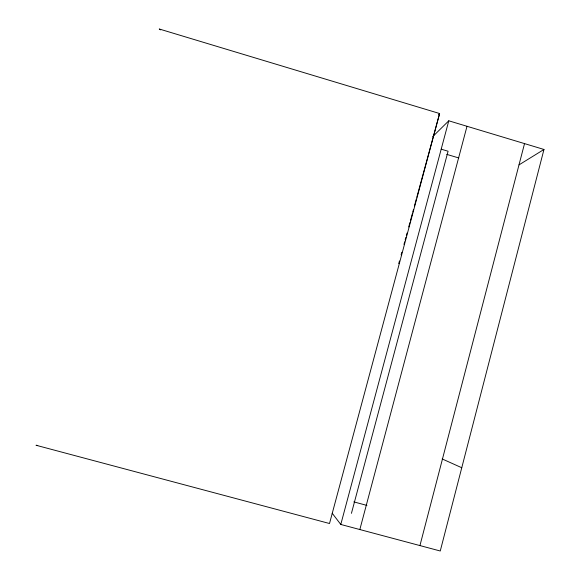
<?xml version="1.0" encoding="UTF-8"?>
<svg xmlns="http://www.w3.org/2000/svg" width="580" height="580" viewBox="0 0 580 580"><rect width="100%" height="100%" fill="white"/><g stroke="black" fill="none" stroke-linecap="round" stroke-linejoin="round"><path stroke-width="0.87" d="M432.665 136.684L448.782 120.799L543.975 149.459L440.256 551L340.786 524.458L332.188 513.22M419.942 545.577L524.53 143.608M351.437 513.351L448.079 151.228L441.221 149.183M359.839 529.54L467.009 126.288M340.786 524.458L448.782 120.799M398.736 263.617L399.453 261M401.113 254.895L401.831 252.271M403.97 244.419L404.68 241.802M405.152 240.055L405.87 237.438M406.341 235.698L407.059 233.073M408.719 226.969L409.908 222.604M410.386 220.857L412.286 213.875M412.757 212.135L413.475 209.518M414.424 206.023L416.324 199.042M416.802 197.301L439.611 113.528L159.254 29L160.718 29.884M438.574 114.63L439.611 113.528L329.512 523.515L36.025 445.251L37.736 445.505M519.042 164.865L543.975 149.459M353.829 501.888L366.908 505.405M446.752 154.367L458.787 157.963M442.163 458.925L461.76 467.741"/></g></svg>
